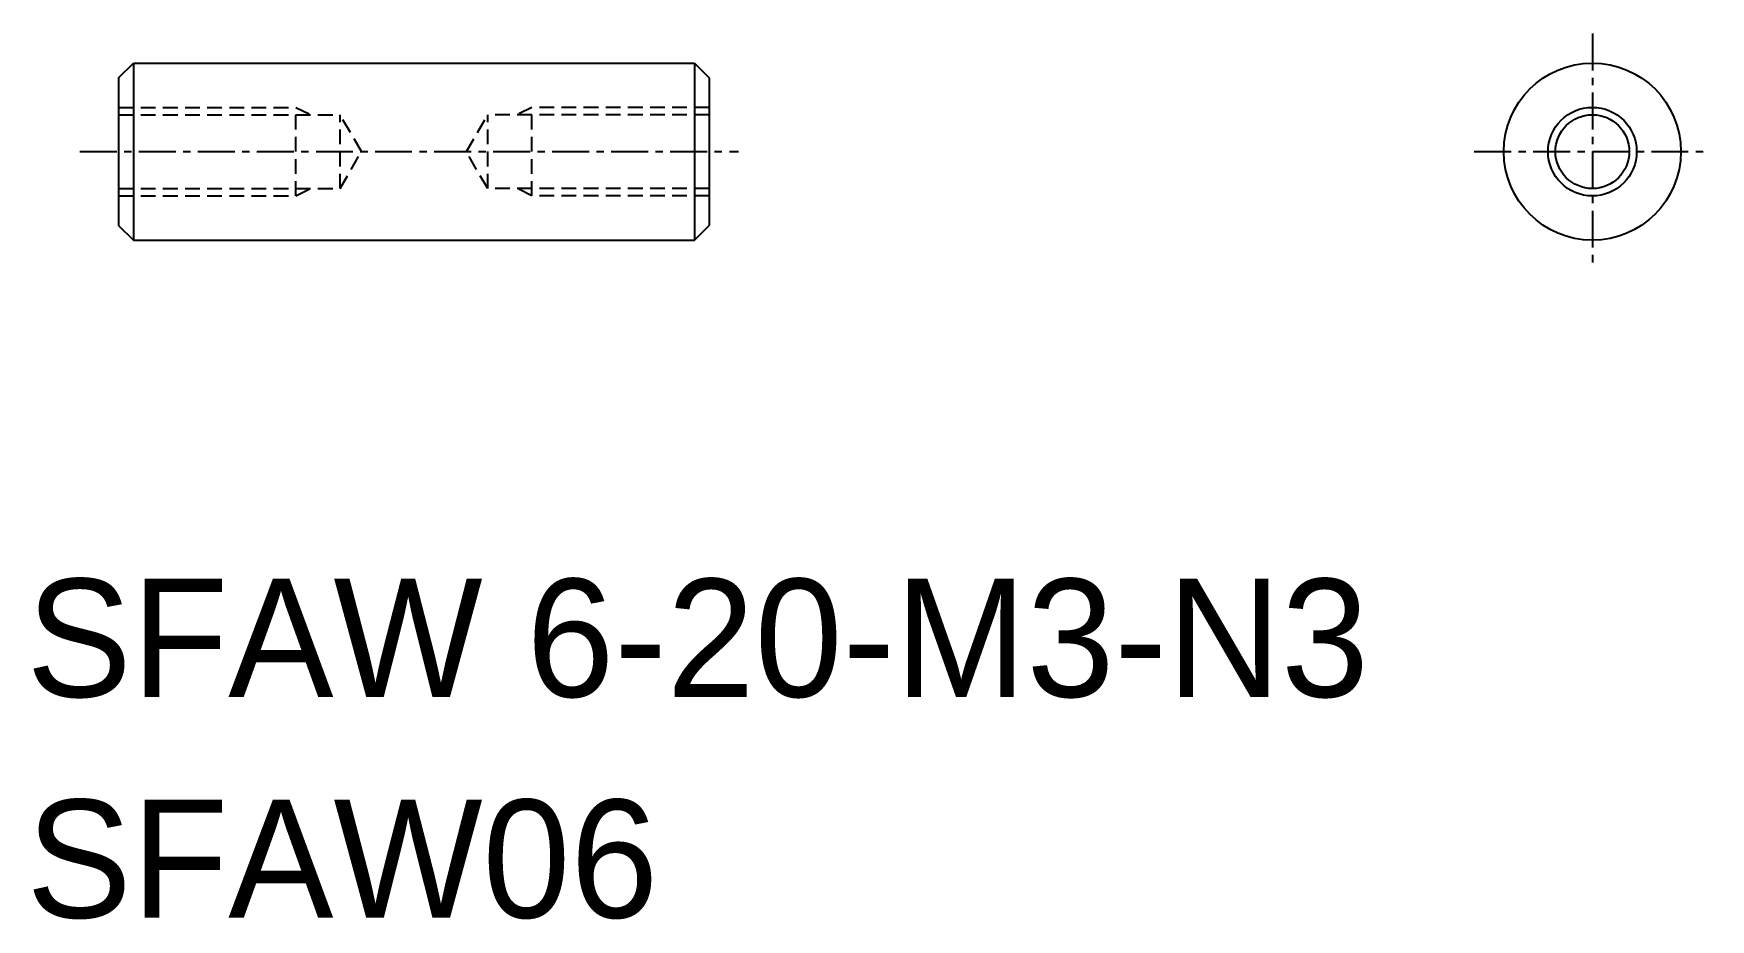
# Model space of a CAD drawing. Extents: x 268.6 to 325.4, y 200.7 to 230.7.
import ezdxf

# ---------------------------------------------------------------- set-up
doc = ezdxf.new("R2010")
doc.units = 0
doc.linetypes.add('CENTER', pattern=[2, 1.25, -0.25, 0.25, -0.25])
doc.linetypes.add('DASHED', pattern=[0.75, 0.5, -0.25])
doc.layers.get('0').update_dxf_attribs({"linetype": 'CONTINUOUS'})
doc.layers.add('CENTER', color=1, linetype='CENTER')

msp = doc.modelspace()

# ---------------------------------------------------------------- linework, layer by layer
at = {"color": 7, "linetype": 'CONTINUOUS'}
for p, q in [((271.516, 229.233), (272.016, 229.733)), ((272.016, 229.733), (272.016, 223.733)), ((272.016, 229.733), (291.016, 229.733)), ((291.016, 229.733), (291.016, 223.733)), ((291.016, 229.733), (291.516, 229.233)), ((271.516, 229.233), (271.516, 224.233)), ((291.516, 229.233), (291.516, 224.233)), ((271.516, 224.233), (272.016, 223.733)), ((291.016, 223.733), (291.516, 224.233)), ((272.016, 223.733), (291.016, 223.733))]:
    msp.add_line(p, q, dxfattribs=at)
at = {"color": 3, "linetype": 'DASHED'}
for p, q in [((271.516, 228.233), (277.516, 228.233)), ((271.516, 227.983), (279.016, 227.983)), ((277.516, 228.233), (278.016, 227.983)), ((277.516, 225.233), (277.516, 228.233)), ((279.738, 226.733), (279.016, 227.983)), ((279.016, 225.483), (279.016, 227.983)), ((283.294, 226.733), (284.016, 227.983)), ((291.516, 227.983), (284.016, 227.983)), ((284.016, 225.483), (284.016, 227.983)), ((285.516, 228.233), (285.016, 227.983)), ((291.516, 228.233), (285.516, 228.233)), ((285.516, 225.233), (285.516, 228.233)), ((279.016, 225.483), (279.738, 226.733)), ((284.016, 225.483), (283.294, 226.733)), ((271.516, 225.483), (279.016, 225.483)), ((271.516, 225.233), (277.516, 225.233)), ((277.516, 225.233), (278.016, 225.483)), ((291.516, 225.483), (284.016, 225.483)), ((285.516, 225.233), (285.016, 225.483)), ((291.516, 225.233), (285.516, 225.233))]:
    msp.add_line(p, q, dxfattribs=at)
msp.add_line((291.516, 227.983), (291.516, 227.983))
at = {"color": 7, "linetype": 'CONTINUOUS'}
for radius in [3, 1.25]:
    msp.add_circle((321.432, 226.733), radius, dxfattribs=at)
at = {"color": 3, "linetype": 'CONTINUOUS'}
msp.add_circle((321.432, 226.733), 1.5, dxfattribs=at)
at = {"layer": 'CENTER', "color": 1, "linetype": 'CENTER'}
for p, q in [((321.432, 230.733), (321.432, 222.733)), ((270.201, 226.733), (292.516, 226.733)), ((317.432, 226.733), (325.432, 226.733))]:
    msp.add_line(p, q, dxfattribs=at)

# ---------------------------------------------------------------- texts
for s, p in [('SFAW 6-20-M3-N3', (268.39, 208.264)), ('SFAW06', (268.39, 200.783))]:
    msp.add_text(s, height=4).set_placement(p)

doc.saveas('drawing.dxf')
